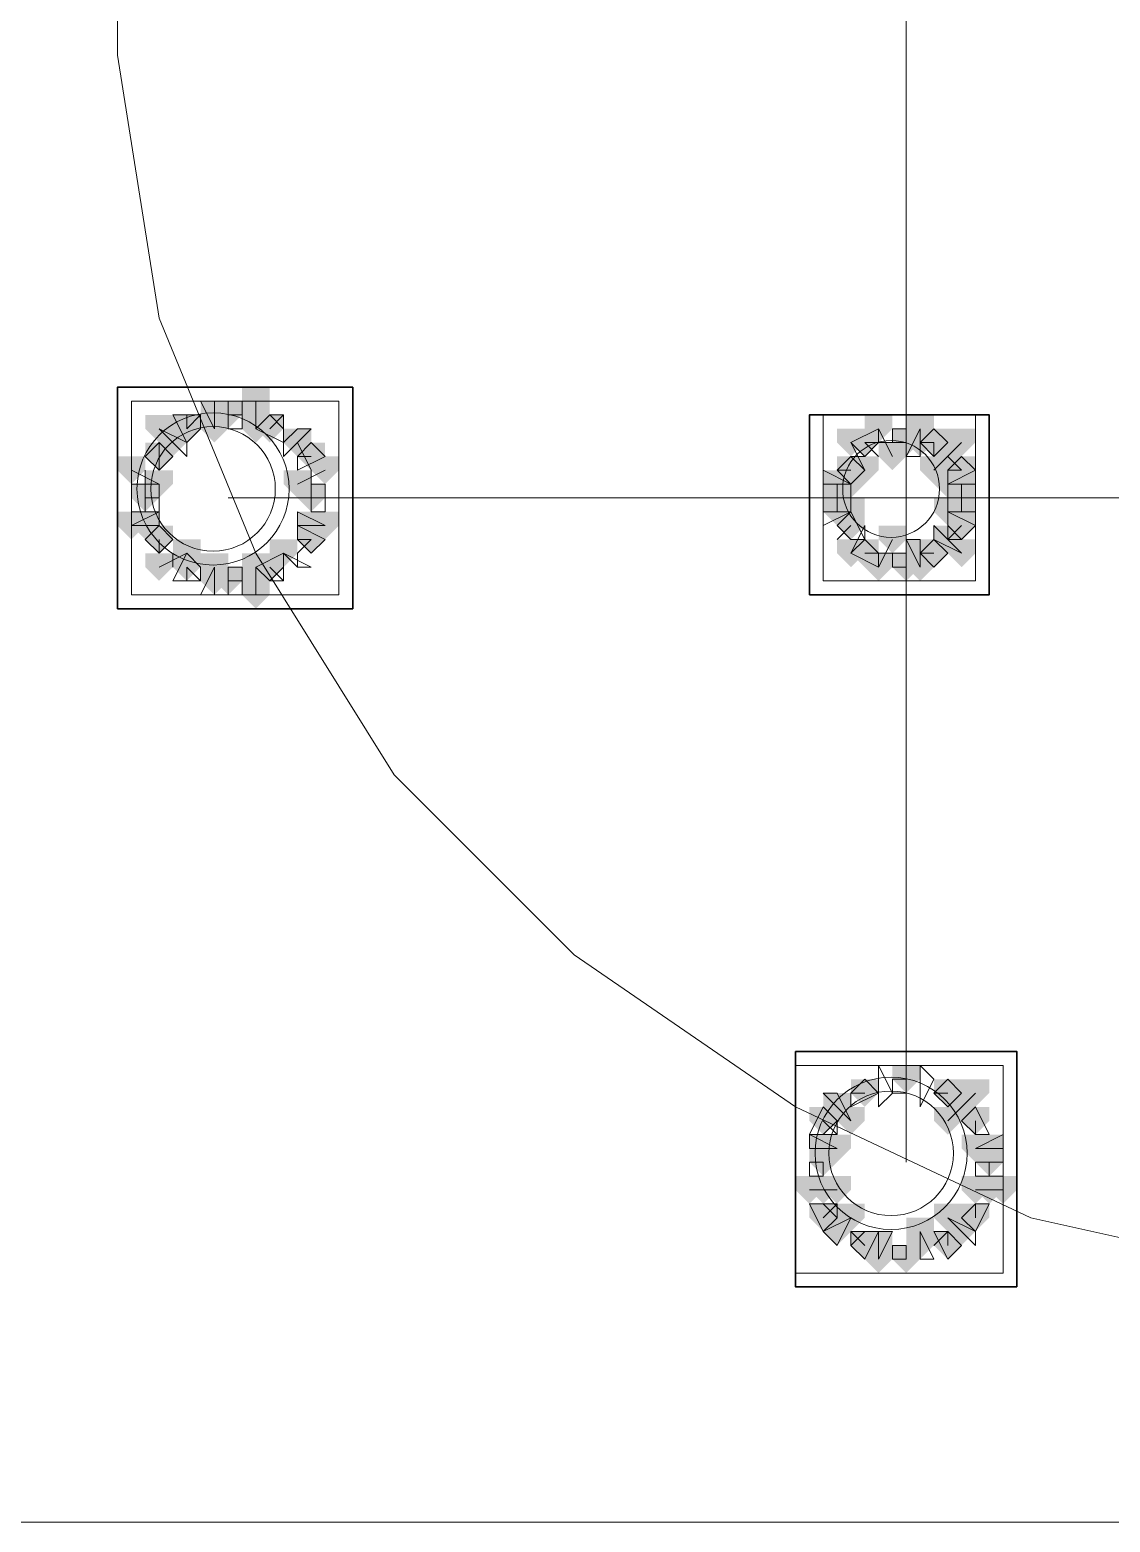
# Model space of a CAD drawing. Header units: millimetres. Extents: x 2315 to 4619, y 1334 to 1897.
# Drawn here: x 3731.68 to 3736.45, y 1534.67 to 1541.26 of the extents above; entities that cross this region are included whole.
import ezdxf

# ---------------------------------------------------------------- set-up
doc = ezdxf.new("R2010")
doc.units = ezdxf.units.MM
doc.linetypes.add('PDF_IMPORT', pattern=[1, 0.8, -0.2])
for name, color, linetype, true_color in [('PDF_10', 7, 'Continuous', 0x00b85c), ('PDF_AXIS', 7, 'Continuous', 0x00b85c), ('PDF_柱构件', 7, 'Continuous', 0x00b85c), ('PDF_转运站初步方案', 7, 'Continuous', 0x00b85c)]:
    doc.layers.add(name, color=color, linetype=linetype, true_color=true_color)
doc.layers.add('PDF_中心线层', color=1, linetype='Continuous')
doc.layers.add('PDF_粗实线层', color=7, linetype='Continuous')

msp = doc.modelspace()

# ---------------------------------------------------------------- hatches: boundary and pattern name
at = {"layer": 'PDF_10', "transparency": 33554559}
for points in [[(3732.5548, 1539.6195), (3732.4938, 1539.6195), (3732.4938, 1539.5584), (3732.5548, 1539.4974), (3732.6159, 1539.5584), (3732.6159, 1539.6195)], [(3732.5548, 1539.6195), (3732.4938, 1539.6195), (3732.4938, 1539.5584), (3732.5548, 1539.4974), (3732.6159, 1539.5584), (3732.6159, 1539.6195)], [(3732.5548, 1539.6195), (3732.4938, 1539.6195), (3732.4938, 1539.5584), (3732.5548, 1539.4974), (3732.6159, 1539.5584), (3732.6159, 1539.6195)], [(3732.3716, 1539.5584), (3732.3105, 1539.5584), (3732.3105, 1539.4974), (3732.3716, 1539.4363), (3732.4327, 1539.4974), (3732.4327, 1539.5584)], [(3732.3716, 1539.5584), (3732.3105, 1539.5584), (3732.3105, 1539.4974), (3732.3716, 1539.4363), (3732.4327, 1539.4974), (3732.4327, 1539.5584)], [(3732.7381, 1539.5584), (3732.677, 1539.5584), (3732.677, 1539.4974), (3732.7381, 1539.4363), (3732.7992, 1539.4974), (3732.7992, 1539.5584)], [(3732.7381, 1539.5584), (3732.677, 1539.5584), (3732.677, 1539.4974), (3732.7381, 1539.4363), (3732.7992, 1539.4974), (3732.7992, 1539.5584)], [(3735.3646, 1539.4974), (3735.3035, 1539.4974), (3735.3035, 1539.4363), (3735.3646, 1539.3752), (3735.4257, 1539.4363), (3735.4257, 1539.4974)], [(3735.3646, 1539.4974), (3735.3035, 1539.4974), (3735.3035, 1539.4363), (3735.3646, 1539.3752), (3735.4257, 1539.4363), (3735.4257, 1539.4974)], [(3735.5478, 1539.4974), (3735.4867, 1539.4974), (3735.4867, 1539.4363), (3735.5478, 1539.3752), (3735.6089, 1539.4363), (3735.6089, 1539.4974)], [(3735.5478, 1539.4974), (3735.4867, 1539.4974), (3735.4867, 1539.4363), (3735.5478, 1539.3752), (3735.6089, 1539.4363), (3735.6089, 1539.4974)], [(3735.67, 1539.4974), (3735.6089, 1539.4974), (3735.6089, 1539.4363), (3735.67, 1539.3752), (3735.7311, 1539.4363), (3735.7311, 1539.4974)], [(3735.67, 1539.4974), (3735.6089, 1539.4974), (3735.6089, 1539.4363), (3735.67, 1539.3752), (3735.7311, 1539.4363), (3735.7311, 1539.4974)], [(3732.2494, 1539.4363), (3732.1884, 1539.4363), (3732.1884, 1539.3752), (3732.2494, 1539.3141), (3732.3105, 1539.3752), (3732.3105, 1539.4363)], [(3732.2494, 1539.4363), (3732.1884, 1539.4363), (3732.1884, 1539.3752), (3732.2494, 1539.3141), (3732.3105, 1539.3752), (3732.3105, 1539.4363)], [(3732.2494, 1539.4363), (3732.1884, 1539.4363), (3732.1884, 1539.3752), (3732.2494, 1539.3141), (3732.3105, 1539.3752), (3732.3105, 1539.4363)], [(3732.9213, 1539.4363), (3732.8602, 1539.4363), (3732.8602, 1539.3752), (3732.9213, 1539.3141), (3732.9824, 1539.3752), (3732.9824, 1539.4363)], [(3732.9213, 1539.4363), (3732.8602, 1539.4363), (3732.8602, 1539.3752), (3732.9213, 1539.3141), (3732.9824, 1539.3752), (3732.9824, 1539.4363)], [(3735.3035, 1539.3752), (3735.2424, 1539.3752), (3735.2424, 1539.3141), (3735.3035, 1539.253), (3735.3646, 1539.3141), (3735.3646, 1539.3752)], [(3735.3035, 1539.3752), (3735.2424, 1539.3752), (3735.2424, 1539.3141), (3735.3035, 1539.253), (3735.3646, 1539.3141), (3735.3646, 1539.3752)], [(3735.7921, 1539.3752), (3735.7311, 1539.3752), (3735.7311, 1539.3141), (3735.7921, 1539.253), (3735.8532, 1539.3141), (3735.8532, 1539.3752)], [(3735.7921, 1539.3752), (3735.7311, 1539.3752), (3735.7311, 1539.3141), (3735.7921, 1539.253), (3735.8532, 1539.3141), (3735.8532, 1539.3752)], [(3732.1884, 1539.253), (3732.1273, 1539.253), (3732.1273, 1539.192), (3732.1884, 1539.1309), (3732.2494, 1539.192), (3732.2494, 1539.253)], [(3732.1884, 1539.253), (3732.1273, 1539.253), (3732.1273, 1539.192), (3732.1884, 1539.1309), (3732.2494, 1539.192), (3732.2494, 1539.253)], [(3732.9213, 1539.253), (3732.8602, 1539.253), (3732.8602, 1539.192), (3732.9213, 1539.1309), (3732.9824, 1539.192), (3732.9824, 1539.253)], [(3732.9213, 1539.253), (3732.8602, 1539.253), (3732.8602, 1539.192), (3732.9213, 1539.1309), (3732.9824, 1539.192), (3732.9824, 1539.253)], [(3735.2424, 1539.253), (3735.1813, 1539.253), (3735.1813, 1539.192), (3735.2424, 1539.1309), (3735.3035, 1539.192), (3735.3035, 1539.253)], [(3735.2424, 1539.253), (3735.1813, 1539.253), (3735.1813, 1539.192), (3735.2424, 1539.1309), (3735.3035, 1539.192), (3735.3035, 1539.253)], [(3735.7921, 1539.253), (3735.7311, 1539.253), (3735.7311, 1539.192), (3735.7921, 1539.1309), (3735.8532, 1539.192), (3735.8532, 1539.253)], [(3735.7921, 1539.253), (3735.7311, 1539.253), (3735.7311, 1539.192), (3735.7921, 1539.1309), (3735.8532, 1539.192), (3735.8532, 1539.253)], [(3735.3035, 1539.1309), (3735.2424, 1539.1309), (3735.2424, 1539.0698), (3735.3035, 1539.0087), (3735.3646, 1539.0698), (3735.3646, 1539.1309)], [(3735.3035, 1539.1309), (3735.2424, 1539.1309), (3735.2424, 1539.0698), (3735.3035, 1539.0087), (3735.3646, 1539.0698), (3735.3646, 1539.1309)], [(3735.7921, 1539.1309), (3735.7311, 1539.1309), (3735.7311, 1539.0698), (3735.7921, 1539.0087), (3735.8532, 1539.0698), (3735.8532, 1539.1309)], [(3735.7921, 1539.1309), (3735.7311, 1539.1309), (3735.7311, 1539.0698), (3735.7921, 1539.0087), (3735.8532, 1539.0698), (3735.8532, 1539.1309)], [(3732.2494, 1539.0698), (3732.1884, 1539.0698), (3732.1884, 1539.0087), (3732.2494, 1538.9476), (3732.3105, 1539.0087), (3732.3105, 1539.0698)], [(3732.2494, 1539.0698), (3732.1884, 1539.0698), (3732.1884, 1539.0087), (3732.2494, 1538.9476), (3732.3105, 1539.0087), (3732.3105, 1539.0698)], [(3732.2494, 1539.0698), (3732.1884, 1539.0698), (3732.1884, 1539.0087), (3732.2494, 1538.9476), (3732.3105, 1539.0087), (3732.3105, 1539.0698)], [(3732.9213, 1539.0698), (3732.8602, 1539.0698), (3732.8602, 1539.0087), (3732.9213, 1538.9476), (3732.9824, 1539.0087), (3732.9824, 1539.0698)], [(3732.9213, 1539.0698), (3732.8602, 1539.0698), (3732.8602, 1539.0087), (3732.9213, 1538.9476), (3732.9824, 1539.0087), (3732.9824, 1539.0698)], [(3735.3646, 1539.0087), (3735.3035, 1539.0087), (3735.3035, 1538.9476), (3735.3646, 1538.8866), (3735.4257, 1538.9476), (3735.4257, 1539.0087)], [(3735.3646, 1539.0087), (3735.3035, 1539.0087), (3735.3035, 1538.9476), (3735.3646, 1538.8866), (3735.4257, 1538.9476), (3735.4257, 1539.0087)], [(3735.67, 1539.0087), (3735.6089, 1539.0087), (3735.6089, 1538.9476), (3735.67, 1538.8866), (3735.7311, 1538.9476), (3735.7311, 1539.0087)], [(3735.67, 1539.0087), (3735.6089, 1539.0087), (3735.6089, 1538.9476), (3735.67, 1538.8866), (3735.7311, 1538.9476), (3735.7311, 1539.0087)], [(3735.67, 1539.0087), (3735.6089, 1539.0087), (3735.6089, 1538.9476), (3735.67, 1538.8866), (3735.7311, 1538.9476), (3735.7311, 1539.0087)], [(3732.3716, 1538.9476), (3732.3105, 1538.9476), (3732.3105, 1538.8866), (3732.3716, 1538.8255), (3732.4327, 1538.8866), (3732.4327, 1538.9476)], [(3732.3716, 1538.9476), (3732.3105, 1538.9476), (3732.3105, 1538.8866), (3732.3716, 1538.8255), (3732.4327, 1538.8866), (3732.4327, 1538.9476)], [(3732.7381, 1538.9476), (3732.677, 1538.9476), (3732.677, 1538.8866), (3732.7381, 1538.8255), (3732.7992, 1538.8866), (3732.7992, 1538.9476)], [(3732.7381, 1538.9476), (3732.677, 1538.9476), (3732.677, 1538.8866), (3732.7381, 1538.8255), (3732.7992, 1538.8866), (3732.7992, 1538.9476)], [(3735.5478, 1538.9476), (3735.4867, 1538.9476), (3735.4867, 1538.8866), (3735.5478, 1538.8255), (3735.6089, 1538.8866), (3735.6089, 1538.9476)], [(3735.5478, 1538.9476), (3735.4867, 1538.9476), (3735.4867, 1538.8866), (3735.5478, 1538.8255), (3735.6089, 1538.8866), (3735.6089, 1538.9476)], [(3732.5548, 1538.8866), (3732.4938, 1538.8866), (3732.4938, 1538.8255), (3732.5548, 1538.7644), (3732.6159, 1538.8255), (3732.6159, 1538.8866)], [(3732.5548, 1538.8866), (3732.4938, 1538.8866), (3732.4938, 1538.8255), (3732.5548, 1538.7644), (3732.6159, 1538.8255), (3732.6159, 1538.8866)], [(3735.5478, 1536.6876), (3735.4867, 1536.6876), (3735.4867, 1536.6265), (3735.5478, 1536.5655), (3735.6089, 1536.6265), (3735.6089, 1536.6876)], [(3735.5478, 1536.6876), (3735.4867, 1536.6876), (3735.4867, 1536.6265), (3735.5478, 1536.5655), (3735.6089, 1536.6265), (3735.6089, 1536.6876)], [(3735.3646, 1536.6265), (3735.3035, 1536.6265), (3735.3035, 1536.5655), (3735.3646, 1536.5044), (3735.4257, 1536.5655), (3735.4257, 1536.6265)], [(3735.3646, 1536.6265), (3735.3035, 1536.6265), (3735.3035, 1536.5655), (3735.3646, 1536.5044), (3735.4257, 1536.5655), (3735.4257, 1536.6265)], [(3735.7311, 1536.6265), (3735.67, 1536.6265), (3735.67, 1536.5655), (3735.7311, 1536.5044), (3735.7921, 1536.5655), (3735.7921, 1536.6265)], [(3735.7311, 1536.6265), (3735.67, 1536.6265), (3735.67, 1536.5655), (3735.7311, 1536.5044), (3735.7921, 1536.5655), (3735.7921, 1536.6265)], [(3735.7311, 1536.6265), (3735.67, 1536.6265), (3735.67, 1536.5655), (3735.7311, 1536.5044), (3735.7921, 1536.5655), (3735.7921, 1536.6265)], [(3735.1813, 1536.5044), (3735.1202, 1536.5044), (3735.1202, 1536.4433), (3735.1813, 1536.3822), (3735.2424, 1536.4433), (3735.2424, 1536.5044)], [(3735.1813, 1536.5044), (3735.1202, 1536.5044), (3735.1202, 1536.4433), (3735.1813, 1536.3822), (3735.2424, 1536.4433), (3735.2424, 1536.5044)], [(3735.8532, 1536.5044), (3735.7921, 1536.5044), (3735.7921, 1536.4433), (3735.8532, 1536.3822), (3735.9143, 1536.4433), (3735.9143, 1536.5044)], [(3735.8532, 1536.5044), (3735.7921, 1536.5044), (3735.7921, 1536.4433), (3735.8532, 1536.3822), (3735.9143, 1536.4433), (3735.9143, 1536.5044)], [(3735.1813, 1536.3211), (3735.1202, 1536.3211), (3735.1202, 1536.2601), (3735.1813, 1536.199), (3735.2424, 1536.2601), (3735.2424, 1536.3211)], [(3735.1813, 1536.3211), (3735.1202, 1536.3211), (3735.1202, 1536.2601), (3735.1813, 1536.199), (3735.2424, 1536.2601), (3735.2424, 1536.3211)], [(3735.9143, 1536.3211), (3735.8532, 1536.3211), (3735.8532, 1536.2601), (3735.9143, 1536.199), (3735.9754, 1536.2601), (3735.9754, 1536.3211)], [(3735.9143, 1536.3211), (3735.8532, 1536.3211), (3735.8532, 1536.2601), (3735.9143, 1536.199), (3735.9754, 1536.2601), (3735.9754, 1536.3211)], [(3735.1813, 1536.0768), (3735.1202, 1536.0768), (3735.1202, 1536.0157), (3735.1813, 1535.9547), (3735.2424, 1536.0157), (3735.2424, 1536.0768)], [(3735.1813, 1536.0768), (3735.1202, 1536.0768), (3735.1202, 1536.0157), (3735.1813, 1535.9547), (3735.2424, 1536.0157), (3735.2424, 1536.0768)], [(3735.8532, 1536.0768), (3735.7921, 1536.0768), (3735.7921, 1536.0157), (3735.8532, 1535.9547), (3735.9143, 1536.0157), (3735.9143, 1536.0768)], [(3735.8532, 1536.0768), (3735.7921, 1536.0768), (3735.7921, 1536.0157), (3735.8532, 1535.9547), (3735.9143, 1536.0157), (3735.9143, 1536.0768)], [(3735.3646, 1535.9547), (3735.3035, 1535.9547), (3735.3035, 1535.8936), (3735.3646, 1535.8325), (3735.4257, 1535.8936), (3735.4257, 1535.9547)], [(3735.3646, 1535.9547), (3735.3035, 1535.9547), (3735.3035, 1535.8936), (3735.3646, 1535.8325), (3735.4257, 1535.8936), (3735.4257, 1535.9547)], [(3735.7311, 1535.9547), (3735.67, 1535.9547), (3735.67, 1535.8936), (3735.7311, 1535.8325), (3735.7921, 1535.8936), (3735.7921, 1535.9547)], [(3735.7311, 1535.9547), (3735.67, 1535.9547), (3735.67, 1535.8936), (3735.7311, 1535.8325), (3735.7921, 1535.8936), (3735.7921, 1535.9547)], [(3735.5478, 1535.8936), (3735.4867, 1535.8936), (3735.4867, 1535.8325), (3735.5478, 1535.7714), (3735.6089, 1535.8325), (3735.6089, 1535.8936)], [(3735.5478, 1535.8936), (3735.4867, 1535.8936), (3735.4867, 1535.8325), (3735.5478, 1535.7714), (3735.6089, 1535.8325), (3735.6089, 1535.8936)]]:
    msp.add_hatch(color=6, dxfattribs=at).paths.add_polyline_path(points)
at = {"layer": 'PDF_柱构件', "transparency": 33554559}
for points in [[(3732.677, 1539.6806), (3732.6159, 1539.6806), (3732.6159, 1539.6195), (3732.677, 1539.5584), (3732.7381, 1539.6195), (3732.7381, 1539.6806)], [(3732.4938, 1539.6195), (3732.4327, 1539.6195), (3732.4327, 1539.5584), (3732.4938, 1539.4974), (3732.5548, 1539.5584), (3732.5548, 1539.6195)], [(3732.677, 1539.6195), (3732.6159, 1539.6195), (3732.6159, 1539.5584), (3732.677, 1539.4974), (3732.7381, 1539.5584), (3732.7381, 1539.6195)], [(3732.2494, 1539.5584), (3732.1884, 1539.5584), (3732.1884, 1539.4974), (3732.2494, 1539.4363), (3732.3105, 1539.4974), (3732.3105, 1539.5584)], [(3732.3105, 1539.4974), (3732.2494, 1539.4974), (3732.2494, 1539.4363), (3732.3105, 1539.3752), (3732.3716, 1539.4363), (3732.3716, 1539.4974)], [(3732.4938, 1539.5584), (3732.4327, 1539.5584), (3732.4327, 1539.4974), (3732.4938, 1539.4363), (3732.5548, 1539.4974), (3732.5548, 1539.5584)], [(3732.677, 1539.5584), (3732.6159, 1539.5584), (3732.6159, 1539.4974), (3732.677, 1539.4363), (3732.7381, 1539.4974), (3732.7381, 1539.5584)], [(3732.8602, 1539.4974), (3732.7992, 1539.4974), (3732.7992, 1539.4363), (3732.8602, 1539.3752), (3732.9213, 1539.4363), (3732.9213, 1539.4974)], [(3735.3035, 1539.4974), (3735.2424, 1539.4974), (3735.2424, 1539.4363), (3735.3035, 1539.3752), (3735.3646, 1539.4363), (3735.3646, 1539.4974)], [(3735.4257, 1539.5584), (3735.3646, 1539.5584), (3735.3646, 1539.4974), (3735.4257, 1539.4363), (3735.4867, 1539.4974), (3735.4867, 1539.5584)], [(3735.6089, 1539.5584), (3735.5478, 1539.5584), (3735.5478, 1539.4974), (3735.6089, 1539.4363), (3735.67, 1539.4974), (3735.67, 1539.5584)], [(3735.6089, 1539.4974), (3735.5478, 1539.4974), (3735.5478, 1539.4363), (3735.6089, 1539.3752), (3735.67, 1539.4363), (3735.67, 1539.4974)], [(3735.7921, 1539.4974), (3735.7311, 1539.4974), (3735.7311, 1539.4363), (3735.7921, 1539.3752), (3735.8532, 1539.4363), (3735.8532, 1539.4974)], [(3735.4867, 1539.4363), (3735.4257, 1539.4363), (3735.4257, 1539.3752), (3735.4867, 1539.3141), (3735.5478, 1539.3752), (3735.5478, 1539.4363)], [(3735.7311, 1539.4363), (3735.67, 1539.4363), (3735.67, 1539.3752), (3735.7311, 1539.3141), (3735.7921, 1539.3752), (3735.7921, 1539.4363)], [(3732.1273, 1539.3752), (3732.0662, 1539.3752), (3732.0662, 1539.3141), (3732.1273, 1539.253), (3732.1884, 1539.3141), (3732.1884, 1539.3752)], [(3732.9824, 1539.3752), (3732.9213, 1539.3752), (3732.9213, 1539.3141), (3732.9824, 1539.253), (3733.0435, 1539.3141), (3733.0435, 1539.3752)], [(3735.3646, 1539.3752), (3735.3035, 1539.3752), (3735.3035, 1539.3141), (3735.3646, 1539.253), (3735.4257, 1539.3141), (3735.4257, 1539.3752)], [(3735.67, 1539.3752), (3735.6089, 1539.3752), (3735.6089, 1539.3141), (3735.67, 1539.253), (3735.7311, 1539.3141), (3735.7311, 1539.3752)], [(3732.2494, 1539.3141), (3732.1884, 1539.3141), (3732.1884, 1539.253), (3732.2494, 1539.192), (3732.3105, 1539.253), (3732.3105, 1539.3141)], [(3732.8602, 1539.3141), (3732.7992, 1539.3141), (3732.7992, 1539.253), (3732.8602, 1539.192), (3732.9213, 1539.253), (3732.9213, 1539.3141)], [(3735.2424, 1539.3141), (3735.1813, 1539.3141), (3735.1813, 1539.253), (3735.2424, 1539.192), (3735.3035, 1539.253), (3735.3035, 1539.3141)], [(3735.3035, 1539.3141), (3735.2424, 1539.3141), (3735.2424, 1539.253), (3735.3035, 1539.192), (3735.3646, 1539.253), (3735.3646, 1539.3141)], [(3735.7311, 1539.3141), (3735.67, 1539.3141), (3735.67, 1539.253), (3735.7311, 1539.192), (3735.7921, 1539.253), (3735.7921, 1539.3141)], [(3735.7921, 1539.3141), (3735.7311, 1539.3141), (3735.7311, 1539.253), (3735.7921, 1539.192), (3735.8532, 1539.253), (3735.8532, 1539.3141)], [(3735.2424, 1539.192), (3735.1813, 1539.192), (3735.1813, 1539.1309), (3735.2424, 1539.0698), (3735.3035, 1539.1309), (3735.3035, 1539.192)], [(3735.3035, 1539.192), (3735.2424, 1539.192), (3735.2424, 1539.1309), (3735.3035, 1539.0698), (3735.3646, 1539.1309), (3735.3646, 1539.192)], [(3735.7311, 1539.192), (3735.67, 1539.192), (3735.67, 1539.1309), (3735.7311, 1539.0698), (3735.7921, 1539.1309), (3735.7921, 1539.192)], [(3735.7921, 1539.192), (3735.7311, 1539.192), (3735.7311, 1539.1309), (3735.7921, 1539.0698), (3735.8532, 1539.1309), (3735.8532, 1539.192)], [(3732.1273, 1539.1309), (3732.0662, 1539.1309), (3732.0662, 1539.0698), (3732.1273, 1539.0087), (3732.1884, 1539.0698), (3732.1884, 1539.1309)], [(3732.1884, 1539.1309), (3732.1273, 1539.1309), (3732.1273, 1539.0698), (3732.1884, 1539.0087), (3732.2494, 1539.0698), (3732.2494, 1539.1309)], [(3732.9213, 1539.1309), (3732.8602, 1539.1309), (3732.8602, 1539.0698), (3732.9213, 1539.0087), (3732.9824, 1539.0698), (3732.9824, 1539.1309)], [(3732.9824, 1539.1309), (3732.9213, 1539.1309), (3732.9213, 1539.0698), (3732.9824, 1539.0087), (3733.0435, 1539.0698), (3733.0435, 1539.1309)], [(3735.4867, 1539.0698), (3735.4257, 1539.0698), (3735.4257, 1539.0087), (3735.4867, 1538.9476), (3735.5478, 1539.0087), (3735.5478, 1539.0698)], [(3735.7311, 1539.0698), (3735.67, 1539.0698), (3735.67, 1539.0087), (3735.7311, 1538.9476), (3735.7921, 1539.0087), (3735.7921, 1539.0698)], [(3732.3716, 1539.0087), (3732.3105, 1539.0087), (3732.3105, 1538.9476), (3732.3716, 1538.8866), (3732.4327, 1538.9476), (3732.4327, 1539.0087)], [(3732.7992, 1539.0087), (3732.7381, 1539.0087), (3732.7381, 1538.9476), (3732.7992, 1538.8866), (3732.8602, 1538.9476), (3732.8602, 1539.0087)], [(3735.3035, 1539.0087), (3735.2424, 1539.0087), (3735.2424, 1538.9476), (3735.3035, 1538.8866), (3735.3646, 1538.9476), (3735.3646, 1539.0087)], [(3735.6089, 1539.0087), (3735.5478, 1539.0087), (3735.5478, 1538.9476), (3735.6089, 1538.8866), (3735.67, 1538.9476), (3735.67, 1539.0087)], [(3735.7921, 1539.0087), (3735.7311, 1539.0087), (3735.7311, 1538.9476), (3735.7921, 1538.8866), (3735.8532, 1538.9476), (3735.8532, 1539.0087)], [(3732.2494, 1538.9476), (3732.1884, 1538.9476), (3732.1884, 1538.8866), (3732.2494, 1538.8255), (3732.3105, 1538.8866), (3732.3105, 1538.9476)], [(3732.4938, 1538.9476), (3732.4327, 1538.9476), (3732.4327, 1538.8866), (3732.4938, 1538.8255), (3732.5548, 1538.8866), (3732.5548, 1538.9476)], [(3732.677, 1538.9476), (3732.6159, 1538.9476), (3732.6159, 1538.8866), (3732.677, 1538.8255), (3732.7381, 1538.8866), (3732.7381, 1538.9476)], [(3735.4257, 1538.9476), (3735.3646, 1538.9476), (3735.3646, 1538.8866), (3735.4257, 1538.8255), (3735.4867, 1538.8866), (3735.4867, 1538.9476)], [(3735.6089, 1538.9476), (3735.5478, 1538.9476), (3735.5478, 1538.8866), (3735.6089, 1538.8255), (3735.67, 1538.8866), (3735.67, 1538.9476)], [(3732.4938, 1538.8866), (3732.4327, 1538.8866), (3732.4327, 1538.8255), (3732.4938, 1538.7644), (3732.5548, 1538.8255), (3732.5548, 1538.8866)], [(3732.677, 1538.8866), (3732.6159, 1538.8866), (3732.6159, 1538.8255), (3732.677, 1538.7644), (3732.7381, 1538.8255), (3732.7381, 1538.8866)], [(3732.677, 1538.8255), (3732.6159, 1538.8255), (3732.6159, 1538.7644), (3732.677, 1538.7033), (3732.7381, 1538.7644), (3732.7381, 1538.8255)], [(3735.8532, 1536.6265), (3735.7921, 1536.6265), (3735.7921, 1536.5655), (3735.8532, 1536.5044), (3735.9143, 1536.5655), (3735.9143, 1536.6265)], [(3735.2424, 1536.5655), (3735.1813, 1536.5655), (3735.1813, 1536.5044), (3735.2424, 1536.4433), (3735.3035, 1536.5044), (3735.3035, 1536.5655)], [(3735.7921, 1536.5655), (3735.7311, 1536.5655), (3735.7311, 1536.5044), (3735.7921, 1536.4433), (3735.8532, 1536.5044), (3735.8532, 1536.5655)], [(3735.3035, 1536.5044), (3735.2424, 1536.5044), (3735.2424, 1536.4433), (3735.3035, 1536.3822), (3735.3646, 1536.4433), (3735.3646, 1536.5044)], [(3735.7311, 1536.5044), (3735.67, 1536.5044), (3735.67, 1536.4433), (3735.7311, 1536.3822), (3735.7921, 1536.4433), (3735.7921, 1536.5044)], [(3735.1813, 1536.3822), (3735.1202, 1536.3822), (3735.1202, 1536.3211), (3735.1813, 1536.2601), (3735.2424, 1536.3211), (3735.2424, 1536.3822)], [(3735.2424, 1536.3822), (3735.1813, 1536.3822), (3735.1813, 1536.3211), (3735.2424, 1536.2601), (3735.3035, 1536.3211), (3735.3035, 1536.3822)], [(3735.8532, 1536.3822), (3735.7921, 1536.3822), (3735.7921, 1536.3211), (3735.8532, 1536.2601), (3735.9143, 1536.3211), (3735.9143, 1536.3822)], [(3735.9143, 1536.3822), (3735.8532, 1536.3822), (3735.8532, 1536.3211), (3735.9143, 1536.2601), (3735.9754, 1536.3211), (3735.9754, 1536.3822)], [(3735.1202, 1536.199), (3735.0592, 1536.199), (3735.0592, 1536.1379), (3735.1202, 1536.0768), (3735.1813, 1536.1379), (3735.1813, 1536.199)], [(3735.1813, 1536.199), (3735.1202, 1536.199), (3735.1202, 1536.1379), (3735.1813, 1536.0768), (3735.2424, 1536.1379), (3735.2424, 1536.199)], [(3735.2424, 1536.199), (3735.1813, 1536.199), (3735.1813, 1536.1379), (3735.2424, 1536.0768), (3735.3035, 1536.1379), (3735.3035, 1536.199)], [(3735.8532, 1536.199), (3735.7921, 1536.199), (3735.7921, 1536.1379), (3735.8532, 1536.0768), (3735.9143, 1536.1379), (3735.9143, 1536.199)], [(3735.9143, 1536.199), (3735.8532, 1536.199), (3735.8532, 1536.1379), (3735.9143, 1536.0768), (3735.9754, 1536.1379), (3735.9754, 1536.199)], [(3735.9754, 1536.199), (3735.9143, 1536.199), (3735.9143, 1536.1379), (3735.9754, 1536.0768), (3736.0365, 1536.1379), (3736.0365, 1536.199)], [(3735.3035, 1536.0768), (3735.2424, 1536.0768), (3735.2424, 1536.0157), (3735.3035, 1535.9547), (3735.3646, 1536.0157), (3735.3646, 1536.0768)], [(3735.7311, 1536.0768), (3735.67, 1536.0768), (3735.67, 1536.0157), (3735.7311, 1535.9547), (3735.7921, 1536.0157), (3735.7921, 1536.0768)], [(3735.2424, 1536.0157), (3735.1813, 1536.0157), (3735.1813, 1535.9547), (3735.2424, 1535.8936), (3735.3035, 1535.9547), (3735.3035, 1536.0157)], [(3735.6089, 1536.0157), (3735.5478, 1536.0157), (3735.5478, 1535.9547), (3735.6089, 1535.8936), (3735.67, 1535.9547), (3735.67, 1536.0157)], [(3735.7921, 1536.0157), (3735.7311, 1536.0157), (3735.7311, 1535.9547), (3735.7921, 1535.8936), (3735.8532, 1535.9547), (3735.8532, 1536.0157)], [(3735.4257, 1535.9547), (3735.3646, 1535.9547), (3735.3646, 1535.8936), (3735.4257, 1535.8325), (3735.4867, 1535.8936), (3735.4867, 1535.9547)], [(3735.6089, 1535.9547), (3735.5478, 1535.9547), (3735.5478, 1535.8936), (3735.6089, 1535.8325), (3735.67, 1535.8936), (3735.67, 1535.9547)], [(3735.4257, 1535.8936), (3735.3646, 1535.8936), (3735.3646, 1535.8325), (3735.4257, 1535.7714), (3735.4867, 1535.8325), (3735.4867, 1535.8936)]]:
    msp.add_hatch(color=6, dxfattribs=at).paths.add_polyline_path(points)
at = {"layer": 'PDF_转运站初步方案', "transparency": 33554559}
for points in [[(3732.5548, 1539.6195), (3732.4938, 1539.6195), (3732.4938, 1539.5584), (3732.5548, 1539.4974), (3732.6159, 1539.5584), (3732.6159, 1539.6195)], [(3732.5548, 1539.6195), (3732.4938, 1539.6195), (3732.4938, 1539.5584), (3732.5548, 1539.4974), (3732.6159, 1539.5584), (3732.6159, 1539.6195)], [(3732.3716, 1539.5584), (3732.3105, 1539.5584), (3732.3105, 1539.4974), (3732.3716, 1539.4363), (3732.4327, 1539.4974), (3732.4327, 1539.5584)], [(3732.3716, 1539.5584), (3732.3105, 1539.5584), (3732.3105, 1539.4974), (3732.3716, 1539.4363), (3732.4327, 1539.4974), (3732.4327, 1539.5584)], [(3732.7381, 1539.5584), (3732.677, 1539.5584), (3732.677, 1539.4974), (3732.7381, 1539.4363), (3732.7992, 1539.4974), (3732.7992, 1539.5584)], [(3732.7381, 1539.5584), (3732.677, 1539.5584), (3732.677, 1539.4974), (3732.7381, 1539.4363), (3732.7992, 1539.4974), (3732.7992, 1539.5584)], [(3735.3646, 1539.4974), (3735.3035, 1539.4974), (3735.3035, 1539.4363), (3735.3646, 1539.3752), (3735.4257, 1539.4363), (3735.4257, 1539.4974)], [(3735.3646, 1539.4974), (3735.3035, 1539.4974), (3735.3035, 1539.4363), (3735.3646, 1539.3752), (3735.4257, 1539.4363), (3735.4257, 1539.4974)], [(3735.5478, 1539.4974), (3735.4867, 1539.4974), (3735.4867, 1539.4363), (3735.5478, 1539.3752), (3735.6089, 1539.4363), (3735.6089, 1539.4974)], [(3735.5478, 1539.4974), (3735.4867, 1539.4974), (3735.4867, 1539.4363), (3735.5478, 1539.3752), (3735.6089, 1539.4363), (3735.6089, 1539.4974)], [(3735.67, 1539.4974), (3735.6089, 1539.4974), (3735.6089, 1539.4363), (3735.67, 1539.3752), (3735.7311, 1539.4363), (3735.7311, 1539.4974)], [(3735.67, 1539.4974), (3735.6089, 1539.4974), (3735.6089, 1539.4363), (3735.67, 1539.3752), (3735.7311, 1539.4363), (3735.7311, 1539.4974)], [(3732.2494, 1539.4363), (3732.1884, 1539.4363), (3732.1884, 1539.3752), (3732.2494, 1539.3141), (3732.3105, 1539.3752), (3732.3105, 1539.4363)], [(3732.2494, 1539.4363), (3732.1884, 1539.4363), (3732.1884, 1539.3752), (3732.2494, 1539.3141), (3732.3105, 1539.3752), (3732.3105, 1539.4363)], [(3732.9213, 1539.4363), (3732.8602, 1539.4363), (3732.8602, 1539.3752), (3732.9213, 1539.3141), (3732.9824, 1539.3752), (3732.9824, 1539.4363)], [(3732.9213, 1539.4363), (3732.8602, 1539.4363), (3732.8602, 1539.3752), (3732.9213, 1539.3141), (3732.9824, 1539.3752), (3732.9824, 1539.4363)], [(3735.3035, 1539.3752), (3735.2424, 1539.3752), (3735.2424, 1539.3141), (3735.3035, 1539.253), (3735.3646, 1539.3141), (3735.3646, 1539.3752)], [(3735.3035, 1539.3752), (3735.2424, 1539.3752), (3735.2424, 1539.3141), (3735.3035, 1539.253), (3735.3646, 1539.3141), (3735.3646, 1539.3752)], [(3735.7921, 1539.3752), (3735.7311, 1539.3752), (3735.7311, 1539.3141), (3735.7921, 1539.253), (3735.8532, 1539.3141), (3735.8532, 1539.3752)], [(3735.7921, 1539.3752), (3735.7311, 1539.3752), (3735.7311, 1539.3141), (3735.7921, 1539.253), (3735.8532, 1539.3141), (3735.8532, 1539.3752)], [(3732.1884, 1539.253), (3732.1273, 1539.253), (3732.1273, 1539.192), (3732.1884, 1539.1309), (3732.2494, 1539.192), (3732.2494, 1539.253)], [(3732.1884, 1539.253), (3732.1273, 1539.253), (3732.1273, 1539.192), (3732.1884, 1539.1309), (3732.2494, 1539.192), (3732.2494, 1539.253)], [(3732.9213, 1539.253), (3732.8602, 1539.253), (3732.8602, 1539.192), (3732.9213, 1539.1309), (3732.9824, 1539.192), (3732.9824, 1539.253)], [(3732.9213, 1539.253), (3732.8602, 1539.253), (3732.8602, 1539.192), (3732.9213, 1539.1309), (3732.9824, 1539.192), (3732.9824, 1539.253)], [(3735.2424, 1539.253), (3735.1813, 1539.253), (3735.1813, 1539.192), (3735.2424, 1539.1309), (3735.3035, 1539.192), (3735.3035, 1539.253)], [(3735.2424, 1539.253), (3735.1813, 1539.253), (3735.1813, 1539.192), (3735.2424, 1539.1309), (3735.3035, 1539.192), (3735.3035, 1539.253)], [(3735.7921, 1539.253), (3735.7311, 1539.253), (3735.7311, 1539.192), (3735.7921, 1539.1309), (3735.8532, 1539.192), (3735.8532, 1539.253)], [(3735.7921, 1539.253), (3735.7311, 1539.253), (3735.7311, 1539.192), (3735.7921, 1539.1309), (3735.8532, 1539.192), (3735.8532, 1539.253)], [(3735.3035, 1539.1309), (3735.2424, 1539.1309), (3735.2424, 1539.0698), (3735.3035, 1539.0087), (3735.3646, 1539.0698), (3735.3646, 1539.1309)], [(3735.3035, 1539.1309), (3735.2424, 1539.1309), (3735.2424, 1539.0698), (3735.3035, 1539.0087), (3735.3646, 1539.0698), (3735.3646, 1539.1309)], [(3735.7921, 1539.1309), (3735.7311, 1539.1309), (3735.7311, 1539.0698), (3735.7921, 1539.0087), (3735.8532, 1539.0698), (3735.8532, 1539.1309)], [(3735.7921, 1539.1309), (3735.7311, 1539.1309), (3735.7311, 1539.0698), (3735.7921, 1539.0087), (3735.8532, 1539.0698), (3735.8532, 1539.1309)], [(3732.2494, 1539.0698), (3732.1884, 1539.0698), (3732.1884, 1539.0087), (3732.2494, 1538.9476), (3732.3105, 1539.0087), (3732.3105, 1539.0698)], [(3732.2494, 1539.0698), (3732.1884, 1539.0698), (3732.1884, 1539.0087), (3732.2494, 1538.9476), (3732.3105, 1539.0087), (3732.3105, 1539.0698)], [(3732.9213, 1539.0698), (3732.8602, 1539.0698), (3732.8602, 1539.0087), (3732.9213, 1538.9476), (3732.9824, 1539.0087), (3732.9824, 1539.0698)], [(3732.9213, 1539.0698), (3732.8602, 1539.0698), (3732.8602, 1539.0087), (3732.9213, 1538.9476), (3732.9824, 1539.0087), (3732.9824, 1539.0698)], [(3735.3646, 1539.0087), (3735.3035, 1539.0087), (3735.3035, 1538.9476), (3735.3646, 1538.8866), (3735.4257, 1538.9476), (3735.4257, 1539.0087)], [(3735.3646, 1539.0087), (3735.3035, 1539.0087), (3735.3035, 1538.9476), (3735.3646, 1538.8866), (3735.4257, 1538.9476), (3735.4257, 1539.0087)], [(3735.67, 1539.0087), (3735.6089, 1539.0087), (3735.6089, 1538.9476), (3735.67, 1538.8866), (3735.7311, 1538.9476), (3735.7311, 1539.0087)], [(3735.67, 1539.0087), (3735.6089, 1539.0087), (3735.6089, 1538.9476), (3735.67, 1538.8866), (3735.7311, 1538.9476), (3735.7311, 1539.0087)], [(3732.3716, 1538.9476), (3732.3105, 1538.9476), (3732.3105, 1538.8866), (3732.3716, 1538.8255), (3732.4327, 1538.8866), (3732.4327, 1538.9476)], [(3732.3716, 1538.9476), (3732.3105, 1538.9476), (3732.3105, 1538.8866), (3732.3716, 1538.8255), (3732.4327, 1538.8866), (3732.4327, 1538.9476)], [(3732.7381, 1538.9476), (3732.677, 1538.9476), (3732.677, 1538.8866), (3732.7381, 1538.8255), (3732.7992, 1538.8866), (3732.7992, 1538.9476)], [(3732.7381, 1538.9476), (3732.677, 1538.9476), (3732.677, 1538.8866), (3732.7381, 1538.8255), (3732.7992, 1538.8866), (3732.7992, 1538.9476)], [(3735.5478, 1538.9476), (3735.4867, 1538.9476), (3735.4867, 1538.8866), (3735.5478, 1538.8255), (3735.6089, 1538.8866), (3735.6089, 1538.9476)], [(3735.5478, 1538.9476), (3735.4867, 1538.9476), (3735.4867, 1538.8866), (3735.5478, 1538.8255), (3735.6089, 1538.8866), (3735.6089, 1538.9476)], [(3732.5548, 1538.8866), (3732.4938, 1538.8866), (3732.4938, 1538.8255), (3732.5548, 1538.7644), (3732.6159, 1538.8255), (3732.6159, 1538.8866)], [(3732.5548, 1538.8866), (3732.4938, 1538.8866), (3732.4938, 1538.8255), (3732.5548, 1538.7644), (3732.6159, 1538.8255), (3732.6159, 1538.8866)], [(3735.5478, 1536.6876), (3735.4867, 1536.6876), (3735.4867, 1536.6265), (3735.5478, 1536.5655), (3735.6089, 1536.6265), (3735.6089, 1536.6876)], [(3735.5478, 1536.6876), (3735.4867, 1536.6876), (3735.4867, 1536.6265), (3735.5478, 1536.5655), (3735.6089, 1536.6265), (3735.6089, 1536.6876)], [(3735.3646, 1536.6265), (3735.3035, 1536.6265), (3735.3035, 1536.5655), (3735.3646, 1536.5044), (3735.4257, 1536.5655), (3735.4257, 1536.6265)], [(3735.3646, 1536.6265), (3735.3035, 1536.6265), (3735.3035, 1536.5655), (3735.3646, 1536.5044), (3735.4257, 1536.5655), (3735.4257, 1536.6265)], [(3735.7311, 1536.6265), (3735.67, 1536.6265), (3735.67, 1536.5655), (3735.7311, 1536.5044), (3735.7921, 1536.5655), (3735.7921, 1536.6265)], [(3735.7311, 1536.6265), (3735.67, 1536.6265), (3735.67, 1536.5655), (3735.7311, 1536.5044), (3735.7921, 1536.5655), (3735.7921, 1536.6265)], [(3735.1813, 1536.5044), (3735.1202, 1536.5044), (3735.1202, 1536.4433), (3735.1813, 1536.3822), (3735.2424, 1536.4433), (3735.2424, 1536.5044)], [(3735.1813, 1536.5044), (3735.1202, 1536.5044), (3735.1202, 1536.4433), (3735.1813, 1536.3822), (3735.2424, 1536.4433), (3735.2424, 1536.5044)], [(3735.8532, 1536.5044), (3735.7921, 1536.5044), (3735.7921, 1536.4433), (3735.8532, 1536.3822), (3735.9143, 1536.4433), (3735.9143, 1536.5044)], [(3735.8532, 1536.5044), (3735.7921, 1536.5044), (3735.7921, 1536.4433), (3735.8532, 1536.3822), (3735.9143, 1536.4433), (3735.9143, 1536.5044)], [(3735.1813, 1536.3211), (3735.1202, 1536.3211), (3735.1202, 1536.2601), (3735.1813, 1536.199), (3735.2424, 1536.2601), (3735.2424, 1536.3211)], [(3735.1813, 1536.3211), (3735.1202, 1536.3211), (3735.1202, 1536.2601), (3735.1813, 1536.199), (3735.2424, 1536.2601), (3735.2424, 1536.3211)], [(3735.9143, 1536.3211), (3735.8532, 1536.3211), (3735.8532, 1536.2601), (3735.9143, 1536.199), (3735.9754, 1536.2601), (3735.9754, 1536.3211)], [(3735.9143, 1536.3211), (3735.8532, 1536.3211), (3735.8532, 1536.2601), (3735.9143, 1536.199), (3735.9754, 1536.2601), (3735.9754, 1536.3211)], [(3735.1813, 1536.0768), (3735.1202, 1536.0768), (3735.1202, 1536.0157), (3735.1813, 1535.9547), (3735.2424, 1536.0157), (3735.2424, 1536.0768)], [(3735.1813, 1536.0768), (3735.1202, 1536.0768), (3735.1202, 1536.0157), (3735.1813, 1535.9547), (3735.2424, 1536.0157), (3735.2424, 1536.0768)], [(3735.8532, 1536.0768), (3735.7921, 1536.0768), (3735.7921, 1536.0157), (3735.8532, 1535.9547), (3735.9143, 1536.0157), (3735.9143, 1536.0768)], [(3735.8532, 1536.0768), (3735.7921, 1536.0768), (3735.7921, 1536.0157), (3735.8532, 1535.9547), (3735.9143, 1536.0157), (3735.9143, 1536.0768)], [(3735.3646, 1535.9547), (3735.3035, 1535.9547), (3735.3035, 1535.8936), (3735.3646, 1535.8325), (3735.4257, 1535.8936), (3735.4257, 1535.9547)], [(3735.3646, 1535.9547), (3735.3035, 1535.9547), (3735.3035, 1535.8936), (3735.3646, 1535.8325), (3735.4257, 1535.8936), (3735.4257, 1535.9547)], [(3735.7311, 1535.9547), (3735.67, 1535.9547), (3735.67, 1535.8936), (3735.7311, 1535.8325), (3735.7921, 1535.8936), (3735.7921, 1535.9547)], [(3735.7311, 1535.9547), (3735.67, 1535.9547), (3735.67, 1535.8936), (3735.7311, 1535.8325), (3735.7921, 1535.8936), (3735.7921, 1535.9547)], [(3735.5478, 1535.8936), (3735.4867, 1535.8936), (3735.4867, 1535.8325), (3735.5478, 1535.7714), (3735.6089, 1535.8325), (3735.6089, 1535.8936)], [(3735.5478, 1535.8936), (3735.4867, 1535.8936), (3735.4867, 1535.8325), (3735.5478, 1535.7714), (3735.6089, 1535.8325), (3735.6089, 1535.8936)]]:
    msp.add_hatch(color=6, dxfattribs=at).paths.add_polyline_path(points)

# ---------------------------------------------------------------- linework, layer by layer
at = {"layer": 'PDF_10', "color": 6, "lineweight": 18}
for points in [[(3732.4327, 1539.5584), (3732.3716, 1539.4974), (3732.3716, 1539.5584)], [(3732.6159, 1539.5584), (3732.5548, 1539.5584)], [(3732.7992, 1539.4974), (3732.7381, 1539.5584)], [(3732.7381, 1539.4974), (3732.7992, 1539.5584)], [(3735.5478, 1539.4974), (3735.5478, 1539.4363), (3735.4867, 1539.4363)], [(3732.2494, 1539.4363), (3732.2494, 1539.3141)], [(3732.9213, 1539.3141), (3732.8602, 1539.4363)], [(3735.4257, 1539.4363), (3735.3646, 1539.4363), (3735.4257, 1539.3752)], [(3735.67, 1539.3752), (3735.67, 1539.4363), (3735.6089, 1539.4363)], [(3732.8602, 1539.3752), (3732.9213, 1539.3752)], [(3735.3035, 1539.3752), (3735.2424, 1539.3141), (3735.3035, 1539.3141)], [(3735.7311, 1539.3141), (3735.7921, 1539.3141), (3735.7311, 1539.3752)], [(3732.1884, 1539.253), (3732.1884, 1539.1309)], [(3732.9213, 1539.1309), (3732.9213, 1539.253)], [(3735.2424, 1539.253), (3735.2424, 1539.1309)], [(3735.7921, 1539.1309), (3735.7921, 1539.253)], [(3732.2494, 1539.192), (3732.1884, 1539.192)], [(3732.9213, 1539.192), (3732.9824, 1539.192)], [(3735.3035, 1539.192), (3735.2424, 1539.192)], [(3735.7921, 1539.192), (3735.8532, 1539.192)], [(3735.2424, 1539.0698), (3735.3035, 1539.0087)], [(3735.3035, 1539.0698), (3735.2424, 1539.0087)], [(3735.7311, 1539.0087), (3735.7921, 1539.0698)], [(3735.7311, 1539.0698), (3735.7921, 1539.0087)], [(3732.2494, 1539.0087), (3732.2494, 1538.9476)], [(3732.8602, 1538.9476), (3732.9213, 1539.0087), (3732.8602, 1539.0087)], [(3735.3646, 1538.9476), (3735.4257, 1538.9476), (3735.3646, 1538.9476)], [(3735.4867, 1538.8866), (3735.5478, 1538.8866), (3735.5478, 1538.9476)], [(3735.6089, 1538.9476), (3735.67, 1538.9476)], [(3732.3716, 1538.8255), (3732.3716, 1538.8866), (3732.4327, 1538.8255)], [(3732.7381, 1538.8255), (3732.7992, 1538.8866)], [(3732.7381, 1538.8866), (3732.7992, 1538.8255)], [(3732.5548, 1538.7644), (3732.5548, 1538.8255), (3732.6159, 1538.8255)], [(3735.4867, 1536.6265), (3735.5478, 1536.6265), (3735.5478, 1536.5655)], [(3735.3035, 1536.5655), (3735.3646, 1536.5655), (3735.3035, 1536.5655)], [(3735.67, 1536.5655), (3735.7311, 1536.5655)], [(3735.1813, 1536.3822), (3735.2424, 1536.4433)], [(3735.2424, 1536.3822), (3735.1813, 1536.4433)], [(3735.8532, 1536.4433), (3735.8532, 1536.3822), (3735.8532, 1536.4433)], [(3735.1813, 1536.199), (3735.1813, 1536.2601), (3735.1202, 1536.2601)], [(3735.8532, 1536.2601), (3735.9143, 1536.2601), (3735.9143, 1536.199)], [(3735.2424, 1536.0157), (3735.1813, 1536.0768)], [(3735.2424, 1536.0768), (3735.1813, 1536.0157)], [(3735.8532, 1536.0157), (3735.8532, 1536.0768), (3735.8532, 1536.0157)], [(3735.3646, 1535.8936), (3735.3035, 1535.9547)], [(3735.3646, 1535.9547), (3735.3035, 1535.8936)], [(3735.7311, 1535.8936), (3735.7311, 1535.9547), (3735.67, 1535.8936)], [(3735.5478, 1535.8936), (3735.5478, 1535.8325), (3735.4867, 1535.8325)]]:
    msp.add_lwpolyline(points, dxfattribs=at)
at = {"layer": 'PDF_AXIS', "color": 6, "lineweight": 18}
for points in [[(3732.1273, 1538.7644), (3732.1273, 1539.6195), (3733.0435, 1539.6195), (3733.0435, 1538.7644)], [(3735.1813, 1538.8255), (3735.1813, 1539.5584), (3735.8532, 1539.5584), (3735.8532, 1538.8255)], [(3735.9754, 1535.7714), (3735.9754, 1536.6876), (3735.0592, 1536.6876), (3735.0592, 1535.7714)]]:
    msp.add_lwpolyline(points, close=True, dxfattribs=at)
at = {"layer": 'PDF_中心线层', "color": 5, "linetype": 'PDF_IMPORT', "lineweight": 18, "ltscale": 14.048656}
msp.add_lwpolyline([(3703.0527, 1534.672), (3773.0516, 1534.672), (3773.0516, 1561.6698), (3703.0527, 1561.6698), (3703.0527, 1534.672)], dxfattribs=at)
at = {"layer": 'PDF_中心线层', "color": 6, "lineweight": 18}
for points in [[(3735.5478, 1547.1325), (3735.5478, 1536.2601)], [(3732.0662, 1541.6352), (3732.0662, 1541.1466), (3732.2494, 1539.986), (3732.677, 1538.9476), (3733.2878, 1537.9703), (3734.0819, 1537.1763), (3735.0592, 1536.5044), (3736.0975, 1536.0157), (3737.197, 1535.7714), (3738.2965, 1535.7103), (3739.457, 1535.8325), (3740.4954, 1536.199), (3741.0451, 1536.5655)], [(3732.5548, 1539.192), (3743.4884, 1539.192)]]:
    msp.add_lwpolyline(points, dxfattribs=at)
at = {"layer": 'PDF_柱构件', "color": 6, "lineweight": 18}
for points in [[(3732.4938, 1539.6195), (3732.4938, 1539.4974), (3732.4327, 1539.6195)], [(3732.6159, 1539.4974), (3732.5548, 1539.4974), (3732.5548, 1539.6195), (3732.6159, 1539.6195)], [(3732.677, 1539.6195), (3732.677, 1539.4974)], [(3732.2494, 1539.4974), (3732.3716, 1539.4363), (3732.3716, 1539.3752)], [(3732.4327, 1539.4974), (3732.3716, 1539.4363), (3732.3105, 1539.5584), (3732.4327, 1539.5584)], [(3732.7992, 1539.4363), (3732.677, 1539.4974), (3732.7381, 1539.5584), (3732.7992, 1539.5584)], [(3732.9213, 1539.4974), (3732.7992, 1539.3752), (3732.7992, 1539.4363), (3732.8602, 1539.4974)], [(3735.4257, 1539.4363), (3735.3646, 1539.3752), (3735.3035, 1539.4363), (3735.4257, 1539.4974)], [(3735.4257, 1539.4974), (3735.4867, 1539.3752)], [(3735.5478, 1539.4363), (3735.4867, 1539.4363), (3735.4867, 1539.4974), (3735.5478, 1539.4974)], [(3735.6089, 1539.4974), (3735.6089, 1539.3752), (3735.5478, 1539.3752)], [(3735.67, 1539.3752), (3735.6089, 1539.4363), (3735.67, 1539.4974), (3735.7311, 1539.4363)], [(3732.3105, 1539.3752), (3732.2494, 1539.3141), (3732.1884, 1539.3752), (3732.2494, 1539.4363)], [(3732.8602, 1539.3141), (3732.8602, 1539.3752), (3732.9213, 1539.4363), (3732.9824, 1539.3752)], [(3735.3035, 1539.4363), (3735.3646, 1539.3141)], [(3735.7921, 1539.4363), (3735.67, 1539.3141)], [(3735.3646, 1539.3141), (3735.3035, 1539.253), (3735.2424, 1539.3141), (3735.3035, 1539.3752)], [(3735.7311, 1539.253), (3735.7311, 1539.3141), (3735.7921, 1539.3752), (3735.8532, 1539.3141)], [(3732.1273, 1539.3141), (3732.2494, 1539.253)], [(3732.9824, 1539.3141), (3732.8602, 1539.253)], [(3735.1813, 1539.3141), (3735.3035, 1539.253), (3735.1813, 1539.253)], [(3735.8532, 1539.253), (3735.7311, 1539.253), (3735.8532, 1539.3141)], [(3732.2494, 1539.253), (3732.2494, 1539.1309), (3732.1273, 1539.1309), (3732.1273, 1539.253)], [(3732.9213, 1539.1309), (3732.9213, 1539.253), (3732.9824, 1539.253), (3732.9824, 1539.1309)], [(3735.3035, 1539.253), (3735.3035, 1539.1309), (3735.1813, 1539.1309), (3735.1813, 1539.253)], [(3735.7311, 1539.1309), (3735.7311, 1539.253), (3735.8532, 1539.253), (3735.8532, 1539.1309)], [(3732.1273, 1539.0698), (3732.2494, 1539.1309), (3732.2494, 1539.0698)], [(3732.9824, 1539.0698), (3732.8602, 1539.0698), (3732.8602, 1539.1309)], [(3735.1813, 1539.1309), (3735.3035, 1539.1309), (3735.1813, 1539.0698)], [(3735.3035, 1539.1309), (3735.3646, 1539.0087), (3735.3035, 1539.0087), (3735.2424, 1539.0698)], [(3735.8532, 1539.0698), (3735.7311, 1539.1309), (3735.8532, 1539.1309)], [(3735.7311, 1539.0087), (3735.7311, 1539.1309), (3735.8532, 1539.0698), (3735.7921, 1539.0087)], [(3732.2494, 1539.0698), (3732.3105, 1539.0087), (3732.2494, 1538.9476), (3732.1884, 1539.0087)], [(3732.8602, 1539.0087), (3732.8602, 1539.0698), (3732.9824, 1539.0087), (3732.9213, 1538.9476)], [(3735.3035, 1538.9476), (3735.3646, 1539.0698), (3735.3646, 1539.0087)], [(3735.7921, 1538.9476), (3735.67, 1539.0087), (3735.67, 1539.0698)], [(3735.3646, 1539.0087), (3735.4257, 1538.9476), (3735.4257, 1538.8866), (3735.3035, 1538.9476)], [(3735.4257, 1538.8866), (3735.4867, 1539.0087)], [(3735.6089, 1538.8866), (3735.5478, 1539.0087), (3735.6089, 1539.0087)], [(3735.6089, 1538.9476), (3735.67, 1539.0087), (3735.7311, 1538.9476), (3735.67, 1538.8866)], [(3732.2494, 1538.8866), (3732.3716, 1538.9476)], [(3732.3716, 1538.9476), (3732.4327, 1538.8866), (3732.4327, 1538.8255), (3732.3105, 1538.8255)], [(3732.677, 1538.8866), (3732.7992, 1538.9476), (3732.7992, 1538.8255), (3732.7381, 1538.8255)], [(3735.4867, 1538.9476), (3735.5478, 1538.9476), (3735.5478, 1538.8866), (3735.4867, 1538.8866)], [(3732.4327, 1538.7644), (3732.4938, 1538.8866), (3732.4938, 1538.7644)], [(3732.5548, 1538.8866), (3732.6159, 1538.8866), (3732.6159, 1538.7644), (3732.5548, 1538.7644)], [(3732.677, 1538.7644), (3732.677, 1538.8866)], [(3735.6089, 1536.6876), (3735.6089, 1536.5655), (3735.6089, 1536.5044), (3735.67, 1536.6265)], [(3735.3035, 1536.5044), (3735.4257, 1536.5655), (3735.3646, 1536.6265), (3735.3035, 1536.5655)], [(3735.4867, 1536.5655), (3735.5478, 1536.5655), (3735.5478, 1536.6265), (3735.4867, 1536.6265)], [(3735.67, 1536.5655), (3735.7311, 1536.5044), (3735.7921, 1536.5655), (3735.7311, 1536.6265)], [(3735.1813, 1536.5655), (3735.3035, 1536.4433), (3735.2424, 1536.5655)], [(3735.8532, 1536.5655), (3735.7311, 1536.4433)], [(3735.2424, 1536.3822), (3735.2424, 1536.4433), (3735.1813, 1536.5044), (3735.1202, 1536.3822)], [(3735.7921, 1536.4433), (3735.8532, 1536.3822), (3735.9143, 1536.3822), (3735.8532, 1536.5044)], [(3735.1202, 1536.3211), (3735.2424, 1536.3211), (3735.1202, 1536.3822)], [(3735.9754, 1536.3822), (3735.8532, 1536.3211), (3735.9754, 1536.3211)], [(3735.1813, 1536.199), (3735.1813, 1536.2601), (3735.1202, 1536.2601), (3735.1202, 1536.199)], [(3735.8532, 1536.2601), (3735.8532, 1536.199), (3735.9754, 1536.199), (3735.9754, 1536.2601)], [(3735.1202, 1536.1379), (3735.2424, 1536.1379)], [(3735.9754, 1536.1379), (3735.8532, 1536.1379)], [(3735.2424, 1536.0157), (3735.2424, 1536.0768), (3735.1202, 1536.0768), (3735.1813, 1535.9547)], [(3735.8532, 1536.0768), (3735.7921, 1536.0157), (3735.8532, 1535.9547), (3735.9143, 1536.0768)], [(3735.2424, 1535.8936), (3735.3035, 1536.0157), (3735.1813, 1535.9547)], [(3735.8532, 1535.9547), (3735.7311, 1536.0157), (3735.8532, 1535.8936)], [(3735.4257, 1535.9547), (3735.3035, 1535.9547), (3735.3035, 1535.8936), (3735.3646, 1535.8325)], [(3735.4257, 1535.8325), (3735.4867, 1535.9547), (3735.4257, 1535.9547)], [(3735.67, 1535.8325), (3735.6089, 1535.9547), (3735.6089, 1535.8325)], [(3735.7311, 1535.9547), (3735.67, 1535.9547), (3735.7311, 1535.8325), (3735.7921, 1535.8936)], [(3735.5478, 1535.8936), (3735.4867, 1535.8936), (3735.4867, 1535.8325), (3735.5478, 1535.8325)]]:
    msp.add_lwpolyline(points, close=True, dxfattribs=at)
for points in [[(3735.4867, 1539.4363), (3735.4257, 1539.4363)], [(3735.3646, 1539.3752), (3735.3035, 1539.3752)], [(3732.1884, 1539.3141), (3732.1884, 1539.253)], [(3732.9213, 1539.253), (3732.9213, 1539.3141)], [(3735.3035, 1539.0087), (3735.3646, 1539.0087)], [(3732.3105, 1538.9476), (3732.3105, 1538.8866)], [(3732.8602, 1538.8866), (3732.7992, 1538.9476), (3732.9213, 1538.8866), (3732.8602, 1538.8866), (3732.8602, 1538.9476)], [(3735.4257, 1538.9476), (3735.4867, 1538.9476)], [(3735.4257, 1536.6265), (3735.4257, 1536.5044), (3735.4867, 1536.5655), (3735.4257, 1536.6876), (3735.4257, 1536.6265), (3735.4257, 1536.5655)], [(3735.6089, 1536.6265), (3735.6089, 1536.5655)]]:
    msp.add_lwpolyline(points, dxfattribs=at)
at = {"layer": 'PDF_粗实线层', "color": 6, "lineweight": 35}
for points in [[(3732.0662, 1538.7033), (3732.0662, 1539.6806), (3733.1046, 1539.6806), (3733.1046, 1538.7033)], [(3735.1202, 1538.7644), (3735.9143, 1538.7644), (3735.9143, 1539.5584), (3735.1202, 1539.5584)], [(3736.0365, 1535.7103), (3736.0365, 1536.7487), (3735.0592, 1536.7487), (3735.0592, 1535.7103)]]:
    msp.add_lwpolyline(points, close=True, dxfattribs=at)
at = {"layer": 'PDF_转运站初步方案', "color": 6, "lineweight": 18}
for centre, radius in [((3732.488, 1539.2318), 0.3359), ((3732.488, 1539.2318), 0.2749), ((3735.4811, 1539.2318), 0.2138), ((3735.4811, 1539.2318), 0.2138), ((3735.4811, 1536.2997), 0.3359), ((3735.4811, 1536.2997), 0.2749)]:
    msp.add_circle(centre, radius, dxfattribs=at)

doc.saveas('drawing.dxf')
